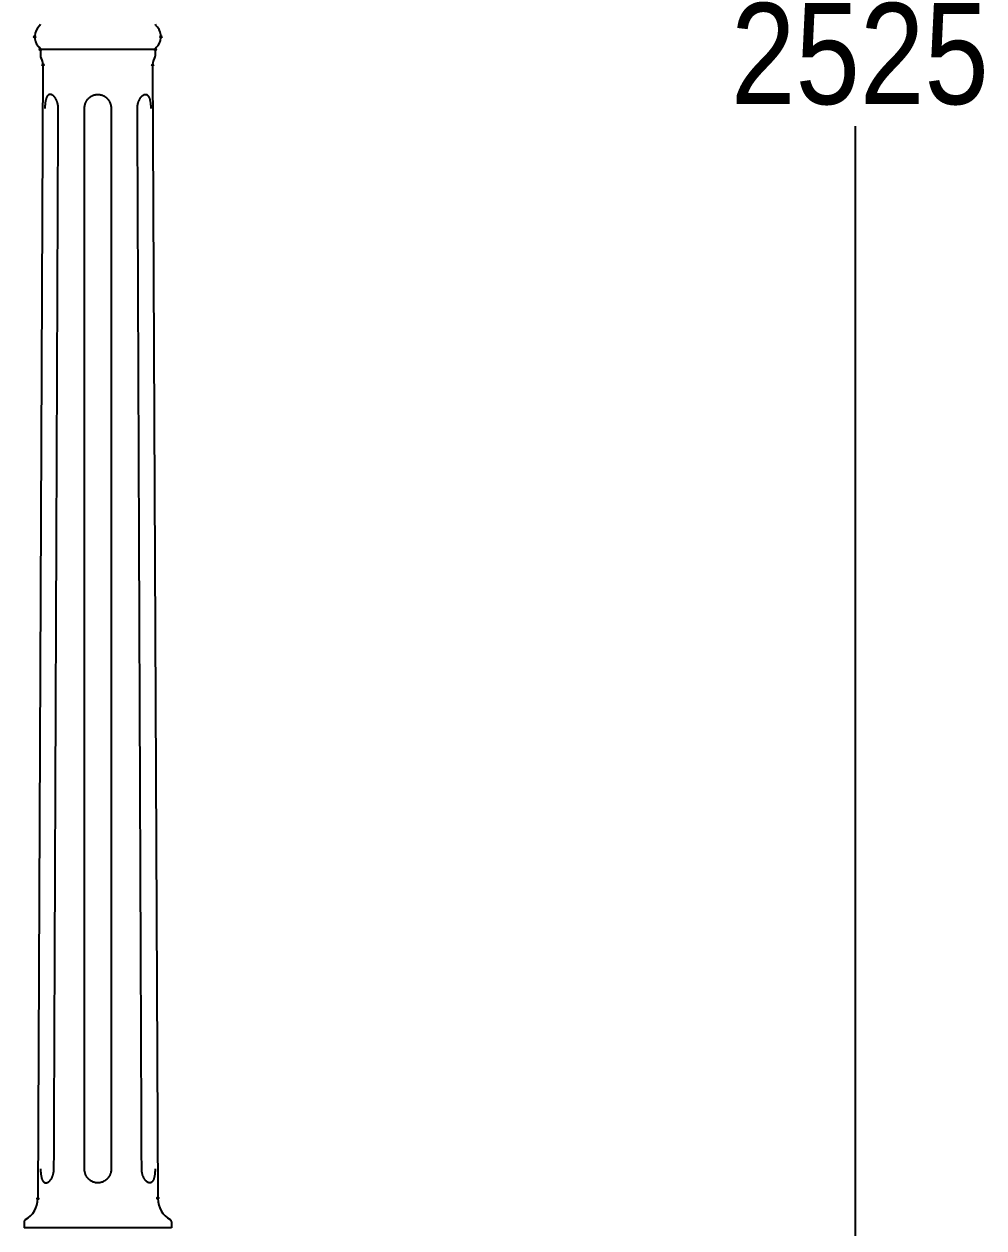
# Model space of a CAD drawing. Extents: x 0 to 191, y 0 to 344.
# Drawn here: x 34.9 to 107.5, y 90.7 to 181.9 of the extents above; entities that cross this region are included whole.
import ezdxf

# ---------------------------------------------------------------- set-up
doc = ezdxf.new("R2010")
doc.units = 0
doc.layers.add('LIVELLO_1', color=160, linetype='Continuous')
doc.styles.add('STD', font='txt')

# ---------------------------------------------------------------- blocks, each defined once
blk = doc.blocks.new('AI9-BLK1')
at = {"layer": 'LIVELLO_1', "color": 7}
for p, q in [((-51.049, 7.612), (-59.747, 7.612)), ((-59.747, 7.612), (-59.747, 7.113)), ((-51.049, 7.612), (-51.049, 7.113)), ((-59.552, 6.441), (-59.945, -79.426)), ((-51.249, 6.441), (-50.857, -79.426)), ((1.92, 1.816), (1.92, -151.506)), ((-60.983, -81.177), (-60.983, -81.643)), ((-49.82, -81.643), (-60.983, -81.643)), ((-49.82, -81.177), (-49.82, -81.643))]:
    blk.add_line(p, q, dxfattribs=at)
for centre, major_axis, ratio in [((-60.182, 8.575), (0.0604, 0), 0.973273), ((-50.618, 8.575), (0.0604, 0), 0.973273), ((-59.75, 7.612), (0.0022, -0.0622), 0.963364), ((-51.051, 7.612), (0.0014, -0.0622), 0.963752), ((-59.554, 6.446), (0.0022, -0.0622), 0.949523), ((-51.248, 6.441), (0.0599, 0), 0.980091), ((-50.858, -79.383), (0.0012, -0.062), 0.966484), ((-59.944, -79.426), (0.0599, 0), 0.948554)]:
    blk.add_ellipse(centre, major_axis=major_axis, ratio=ratio, dxfattribs=at)
for points, knots in [([(-59.811, 9.394), (-60.267, 8.992), (-60.306, 8.297), (-59.903, 7.845), (-59.877, 7.814), (-59.845, 7.783), (-59.811, 7.754)], [0, 0, 0, 0, 1, 1, 1, 2, 2, 2, 2]), ([(-50.986, 7.754), (-50.534, 8.155), (-50.495, 8.851), (-50.894, 9.303), (-50.924, 9.335), (-50.956, 9.367), (-50.986, 9.394)], [0, 0, 0, 0, 1, 1, 1, 2, 2, 2, 2]), ([(-58.399, 3.151), (-58.399, 3.192), (-58.399, 3.23), (-58.405, 3.272), (-58.405, 3.305), (-58.409, 3.341), (-58.414, 3.379), (-58.419, 3.408), (-58.424, 3.434), (-58.428, 3.46), (-58.437, 3.487), (-58.442, 3.51), (-58.446, 3.537), (-58.453, 3.556), (-58.456, 3.575), (-58.461, 3.594), (-58.467, 3.611), (-58.472, 3.63), (-58.481, 3.648), (-58.485, 3.667), (-58.492, 3.687), (-58.498, 3.705), (-58.505, 3.722), (-58.513, 3.737), (-58.52, 3.755), (-58.529, 3.775), (-58.537, 3.794), (-58.546, 3.806), (-58.554, 3.824), (-58.562, 3.843), (-58.571, 3.858), (-58.58, 3.874), (-58.591, 3.888), (-58.599, 3.903), (-58.606, 3.917), (-58.615, 3.932), (-58.626, 3.948), (-58.635, 3.96), (-58.643, 3.97), (-58.654, 3.984), (-58.663, 3.996), (-58.672, 4.01), (-58.682, 4.022), (-58.691, 4.032), (-58.702, 4.041), (-58.711, 4.051), (-58.719, 4.062), (-58.73, 4.074), (-58.739, 4.082), (-58.748, 4.091), (-58.758, 4.098), (-58.767, 4.107), (-58.775, 4.115), (-58.783, 4.122), (-58.793, 4.131), (-58.806, 4.138), (-58.812, 4.145), (-58.822, 4.15), (-58.831, 4.157), (-58.839, 4.162), (-58.85, 4.165), (-58.859, 4.17), (-58.866, 4.176), (-58.875, 4.181), (-58.888, 4.183), (-58.894, 4.189), (-58.903, 4.193), (-58.912, 4.193), (-58.919, 4.198), (-58.931, 4.203), (-58.937, 4.203), (-58.945, 4.207), (-58.955, 4.21), (-58.962, 4.21), (-58.974, 4.21), (-58.981, 4.212), (-58.981, 4.212), (-59.007, 4.212), (-59.007, 4.212), (-59.007, 4.212), (-59.029, 4.212), (-59.029, 4.212), (-59.038, 4.212), (-59.046, 4.21), (-59.053, 4.21), (-59.062, 4.207), (-59.071, 4.203), (-59.076, 4.203), (-59.085, 4.198), (-59.09, 4.193), (-59.101, 4.193), (-59.108, 4.189), (-59.115, 4.183), (-59.124, 4.181), (-59.129, 4.176), (-59.139, 4.17), (-59.147, 4.165), (-59.152, 4.162), (-59.157, 4.157), (-59.166, 4.15), (-59.176, 4.145), (-59.181, 4.138), (-59.186, 4.133), (-59.194, 4.122), (-59.2, 4.115), (-59.207, 4.107), (-59.211, 4.098), (-59.219, 4.091), (-59.225, 4.082), (-59.23, 4.074), (-59.239, 4.062), (-59.244, 4.051), (-59.25, 4.041), (-59.255, 4.032), (-59.262, 4.022), (-59.267, 4.01), (-59.274, 3.996), (-59.281, 3.984), (-59.287, 3.97), (-59.289, 3.96), (-59.295, 3.948), (-59.301, 3.932), (-59.306, 3.917), (-59.311, 3.903), (-59.316, 3.888), (-59.32, 3.874), (-59.322, 3.858), (-59.331, 3.841), (-59.334, 3.824), (-59.34, 3.806), (-59.341, 3.791), (-59.348, 3.775), (-59.35, 3.755), (-59.353, 3.737), (-59.359, 3.72), (-59.361, 3.703), (-59.365, 3.687), (-59.368, 3.667), (-59.37, 3.648), (-59.375, 3.63), (-59.375, 3.611), (-59.378, 3.594), (-59.378, 3.575), (-59.383, 3.556), (-59.383, 3.537), (-59.389, 3.51), (-59.392, 3.487), (-59.392, 3.46), (-59.396, 3.43), (-59.398, 3.408), (-59.402, 3.379), (-59.403, 3.341), (-59.403, 3.305), (-59.407, 3.272), (-59.407, 3.272), (-59.407, 3.151), (-59.407, 3.151)], [0, 0, 0, 0, 1, 1, 1, 2, 2, 2, 3, 3, 3, 4, 4, 4, 5, 5, 5, 6, 6, 6, 7, 7, 7, 8, 8, 8, 9, 9, 9, 10, 10, 10, 11, 11, 11, 12, 12, 12, 13, 13, 13, 14, 14, 14, 15, 15, 15, 16, 16, 16, 17, 17, 17, 18, 18, 18, 19, 19, 19, 20, 20, 20, 21, 21, 21, 22, 22, 22, 23, 23, 23, 24, 24, 24, 25, 25, 25, 26, 26, 26, 27, 27, 27, 28, 28, 28, 29, 29, 29, 30, 30, 30, 31, 31, 31, 32, 32, 32, 33, 33, 33, 34, 34, 34, 35, 35, 35, 36, 36, 36, 37, 37, 37, 38, 38, 38, 39, 39, 39, 40, 40, 40, 41, 41, 41, 42, 42, 42, 43, 43, 43, 44, 44, 44, 45, 45, 45, 46, 46, 46, 47, 47, 47, 48, 48, 48, 49, 49, 49, 50, 50, 50, 51, 51, 51, 52, 52, 52, 52]), ([(-56.407, 3.151), (-56.407, 3.187), (-56.405, 3.225), (-56.402, 3.261), (-56.4, 3.294), (-56.393, 3.33), (-56.388, 3.363), (-56.383, 3.385), (-56.377, 3.415), (-56.368, 3.441), (-56.363, 3.463), (-56.358, 3.489), (-56.349, 3.513), (-56.34, 3.529), (-56.334, 3.548), (-56.329, 3.567), (-56.321, 3.58), (-56.315, 3.599), (-56.307, 3.618), (-56.299, 3.634), (-56.29, 3.653), (-56.28, 3.667), (-56.271, 3.687), (-56.262, 3.705), (-56.252, 3.72), (-56.243, 3.737), (-56.233, 3.753), (-56.22, 3.769), (-56.209, 3.784), (-56.199, 3.801), (-56.186, 3.817), (-56.176, 3.832), (-56.165, 3.85), (-56.151, 3.862), (-56.137, 3.875), (-56.123, 3.891), (-56.112, 3.908), (-56.1, 3.917), (-56.086, 3.932), (-56.071, 3.944), (-56.057, 3.96), (-56.045, 3.969), (-56.031, 3.982), (-56.017, 3.994), (-56.002, 4.007), (-55.988, 4.015), (-55.973, 4.027), (-55.958, 4.036), (-55.944, 4.045), (-55.93, 4.057), (-55.916, 4.063), (-55.902, 4.074), (-55.888, 4.082), (-55.872, 4.091), (-55.854, 4.098), (-55.84, 4.107), (-55.826, 4.114), (-55.81, 4.119), (-55.796, 4.131), (-55.781, 4.136), (-55.768, 4.141), (-55.754, 4.148), (-55.739, 4.153), (-55.725, 4.157), (-55.711, 4.162), (-55.697, 4.165), (-55.685, 4.17), (-55.663, 4.176), (-55.644, 4.181), (-55.625, 4.186), (-55.604, 4.189), (-55.586, 4.193), (-55.564, 4.198), (-55.538, 4.203), (-55.51, 4.21), (-55.485, 4.21), (-55.457, 4.212), (-55.43, 4.212), (-55.402, 4.212)], [0, 0, 0, 0, 1, 1, 1, 2, 2, 2, 3, 3, 3, 4, 4, 4, 5, 5, 5, 6, 6, 6, 7, 7, 7, 8, 8, 8, 9, 9, 9, 10, 10, 10, 11, 11, 11, 12, 12, 12, 13, 13, 13, 14, 14, 14, 15, 15, 15, 16, 16, 16, 17, 17, 17, 18, 18, 18, 19, 19, 19, 20, 20, 20, 21, 21, 21, 22, 22, 22, 23, 23, 23, 24, 24, 24, 25, 25, 25, 26, 26, 26, 26]), ([(-55.402, 4.212), (-55.37, 4.212), (-55.341, 4.212), (-55.316, 4.21), (-55.289, 4.21), (-55.262, 4.203), (-55.236, 4.198), (-55.216, 4.193), (-55.197, 4.189), (-55.178, 4.186), (-55.156, 4.181), (-55.135, 4.176), (-55.115, 4.17), (-55.105, 4.165), (-55.09, 4.162), (-55.075, 4.157), (-55.061, 4.153), (-55.047, 4.148), (-55.033, 4.141), (-55.019, 4.136), (-55.004, 4.131), (-54.989, 4.119), (-54.976, 4.115), (-54.96, 4.107), (-54.947, 4.101), (-54.932, 4.091), (-54.915, 4.082), (-54.902, 4.074), (-54.888, 4.063), (-54.874, 4.058), (-54.859, 4.045), (-54.842, 4.036), (-54.827, 4.027), (-54.815, 4.017), (-54.802, 4.007), (-54.787, 3.996), (-54.773, 3.984), (-54.755, 3.97), (-54.745, 3.96), (-54.731, 3.944), (-54.716, 3.932), (-54.702, 3.92), (-54.689, 3.908), (-54.674, 3.891), (-54.664, 3.875), (-54.65, 3.862), (-54.639, 3.85), (-54.626, 3.832), (-54.616, 3.817), (-54.601, 3.801), (-54.591, 3.788), (-54.581, 3.769), (-54.568, 3.755), (-54.557, 3.737), (-54.549, 3.72), (-54.54, 3.705), (-54.527, 3.687), (-54.519, 3.667), (-54.51, 3.653), (-54.505, 3.634), (-54.494, 3.618), (-54.487, 3.599), (-54.48, 3.58), (-54.473, 3.567), (-54.466, 3.548), (-54.46, 3.529), (-54.455, 3.513), (-54.446, 3.489), (-54.441, 3.463), (-54.432, 3.441), (-54.423, 3.415), (-54.418, 3.391), (-54.413, 3.363), (-54.407, 3.334), (-54.4, 3.294), (-54.399, 3.261), (-54.395, 3.225), (-54.395, 3.187), (-54.395, 3.151)], [0, 0, 0, 0, 1, 1, 1, 2, 2, 2, 3, 3, 3, 4, 4, 4, 5, 5, 5, 6, 6, 6, 7, 7, 7, 8, 8, 8, 9, 9, 9, 10, 10, 10, 11, 11, 11, 12, 12, 12, 13, 13, 13, 14, 14, 14, 15, 15, 15, 16, 16, 16, 17, 17, 17, 18, 18, 18, 19, 19, 19, 20, 20, 20, 21, 21, 21, 22, 22, 22, 23, 23, 23, 24, 24, 24, 25, 25, 25, 26, 26, 26, 26]), ([(-52.4, 3.151), (-52.4, 3.192), (-52.4, 3.23), (-52.397, 3.272), (-52.393, 3.305), (-52.392, 3.341), (-52.386, 3.379), (-52.383, 3.408), (-52.374, 3.434), (-52.369, 3.46), (-52.368, 3.487), (-52.358, 3.513), (-52.353, 3.537), (-52.349, 3.556), (-52.341, 3.575), (-52.339, 3.594), (-52.334, 3.611), (-52.329, 3.63), (-52.321, 3.648), (-52.314, 3.667), (-52.309, 3.687), (-52.302, 3.705), (-52.295, 3.722), (-52.287, 3.741), (-52.277, 3.762), (-52.272, 3.775), (-52.263, 3.794), (-52.255, 3.808), (-52.247, 3.824), (-52.238, 3.843), (-52.229, 3.858), (-52.221, 3.874), (-52.213, 3.888), (-52.201, 3.903), (-52.194, 3.917), (-52.185, 3.932), (-52.174, 3.948), (-52.166, 3.96), (-52.157, 3.97), (-52.148, 3.984), (-52.137, 3.996), (-52.129, 4.01), (-52.118, 4.022), (-52.109, 4.032), (-52.1, 4.041), (-52.093, 4.051), (-52.081, 4.062), (-52.074, 4.074), (-52.061, 4.082), (-52.053, 4.091), (-52.046, 4.098), (-52.034, 4.107), (-52.026, 4.115), (-52.017, 4.122), (-52.007, 4.131), (-51.998, 4.136), (-51.989, 4.145), (-51.98, 4.15), (-51.97, 4.157), (-51.961, 4.162), (-51.953, 4.165), (-51.941, 4.17), (-51.936, 4.176), (-51.926, 4.181), (-51.916, 4.183), (-51.908, 4.189), (-51.897, 4.193), (-51.889, 4.193), (-51.879, 4.198), (-51.872, 4.203), (-51.864, 4.203), (-51.853, 4.207), (-51.844, 4.21), (-51.839, 4.21), (-51.83, 4.21), (-51.821, 4.212), (-51.821, 4.212), (-51.796, 4.212), (-51.796, 4.212), (-51.796, 4.212), (-51.772, 4.212), (-51.772, 4.212), (-51.759, 4.212), (-51.754, 4.21), (-51.749, 4.21), (-51.738, 4.207), (-51.729, 4.203), (-51.724, 4.203), (-51.712, 4.198), (-51.707, 4.193), (-51.699, 4.193), (-51.692, 4.189), (-51.685, 4.183), (-51.677, 4.181), (-51.668, 4.176), (-51.662, 4.17), (-51.657, 4.165), (-51.648, 4.162), (-51.643, 4.157), (-51.634, 4.15), (-51.629, 4.145), (-51.62, 4.136), (-51.614, 4.131), (-51.606, 4.122), (-51.601, 4.115), (-51.595, 4.107), (-51.586, 4.098), (-51.581, 4.091), (-51.576, 4.082), (-51.567, 4.074), (-51.565, 4.062), (-51.557, 4.051), (-51.551, 4.041), (-51.546, 4.032), (-51.539, 4.022), (-51.533, 4.01), (-51.528, 3.996), (-51.52, 3.984), (-51.513, 3.97), (-51.512, 3.96), (-51.505, 3.948), (-51.5, 3.932), (-51.495, 3.917), (-51.489, 3.903), (-51.484, 3.888), (-51.48, 3.874), (-51.475, 3.858), (-51.471, 3.841), (-51.466, 3.824), (-51.464, 3.806), (-51.459, 3.791), (-51.452, 3.775), (-51.451, 3.755), (-51.447, 3.737), (-51.445, 3.72), (-51.438, 3.703), (-51.436, 3.682), (-51.433, 3.667), (-51.431, 3.648), (-51.427, 3.63), (-51.426, 3.611), (-51.422, 3.594), (-51.419, 3.575), (-51.417, 3.556), (-51.417, 3.537), (-51.412, 3.51), (-51.412, 3.487), (-51.408, 3.46), (-51.404, 3.43), (-51.402, 3.408), (-51.399, 3.379), (-51.399, 3.341), (-51.397, 3.305), (-51.397, 3.272), (-51.397, 3.272), (-51.397, 3.151), (-51.397, 3.151)], [0, 0, 0, 0, 1, 1, 1, 2, 2, 2, 3, 3, 3, 4, 4, 4, 5, 5, 5, 6, 6, 6, 7, 7, 7, 8, 8, 8, 9, 9, 9, 10, 10, 10, 11, 11, 11, 12, 12, 12, 13, 13, 13, 14, 14, 14, 15, 15, 15, 16, 16, 16, 17, 17, 17, 18, 18, 18, 19, 19, 19, 20, 20, 20, 21, 21, 21, 22, 22, 22, 23, 23, 23, 24, 24, 24, 25, 25, 25, 26, 26, 26, 27, 27, 27, 28, 28, 28, 29, 29, 29, 30, 30, 30, 31, 31, 31, 32, 32, 32, 33, 33, 33, 34, 34, 34, 35, 35, 35, 36, 36, 36, 37, 37, 37, 38, 38, 38, 39, 39, 39, 40, 40, 40, 41, 41, 41, 42, 42, 42, 43, 43, 43, 44, 44, 44, 45, 45, 45, 46, 46, 46, 47, 47, 47, 48, 48, 48, 49, 49, 49, 50, 50, 50, 51, 51, 51, 52, 52, 52, 52]), ([(-58.721, -77.17), (-58.668, -63.783), (-58.613, -50.396), (-58.562, -37.009), (-58.505, -23.623), (-58.453, -10.234), (-58.399, 3.151)], [0, 0, 0, 0, 1, 1, 1, 2, 2, 2, 2]), ([(-56.41, -77.17), (-56.41, -77.17), (-56.41, -37.009), (-56.41, -37.009), (-56.407, -23.623), (-56.407, -10.234), (-56.407, 3.151)], [0, 0, 0, 0, 1, 1, 1, 2, 2, 2, 2]), ([(-54.395, 3.151), (-54.395, -10.234), (-54.394, -23.623), (-54.394, -37.009), (-54.39, -50.396), (-54.39, -63.783), (-54.39, -77.17)], [0, 0, 0, 0, 1, 1, 1, 2, 2, 2, 2]), ([(-52.079, -77.17), (-52.134, -63.783), (-52.185, -50.396), (-52.242, -37.009), (-52.295, -23.623), (-52.348, -10.234), (-52.4, 3.151)], [0, 0, 0, 0, 1, 1, 1, 2, 2, 2, 2]), ([(-59.734, -77.17), (-59.734, -77.209), (-59.734, -77.249), (-59.73, -77.287), (-59.73, -77.323), (-59.728, -77.361), (-59.728, -77.394), (-59.724, -77.423), (-59.722, -77.451), (-59.719, -77.48), (-59.716, -77.504), (-59.716, -77.53), (-59.71, -77.556), (-59.71, -77.577), (-59.709, -77.594), (-59.705, -77.611), (-59.702, -77.63), (-59.7, -77.651), (-59.697, -77.668), (-59.697, -77.685), (-59.691, -77.703), (-59.69, -77.725), (-59.682, -77.743), (-59.68, -77.76), (-59.677, -77.777), (-59.671, -77.792), (-59.67, -77.811), (-59.666, -77.825), (-59.661, -77.842), (-59.656, -77.856), (-59.653, -77.879), (-59.646, -77.889), (-59.641, -77.904), (-59.638, -77.917), (-59.633, -77.931), (-59.628, -77.948), (-59.622, -77.963), (-59.615, -77.975), (-59.613, -77.987), (-59.608, -78), (-59.599, -78.012), (-59.594, -78.025), (-59.589, -78.037), (-59.582, -78.046), (-59.576, -78.058), (-59.571, -78.067), (-59.562, -78.077), (-59.56, -78.089), (-59.552, -78.099), (-59.546, -78.108), (-59.541, -78.113), (-59.532, -78.118), (-59.527, -78.129), (-59.521, -78.137), (-59.513, -78.146), (-59.503, -78.153), (-59.498, -78.156), (-59.493, -78.167), (-59.484, -78.174), (-59.476, -78.176), (-59.471, -78.186), (-59.463, -78.188), (-59.456, -78.193), (-59.449, -78.2), (-59.44, -78.203), (-59.435, -78.205), (-59.426, -78.208), (-59.42, -78.212), (-59.408, -78.215), (-59.403, -78.219), (-59.396, -78.22), (-59.383, -78.22), (-59.378, -78.224), (-59.37, -78.226), (-59.361, -78.226), (-59.353, -78.226), (-59.345, -78.226), (-59.336, -78.231), (-59.329, -78.231), (-59.32, -78.231), (-59.311, -78.226), (-59.302, -78.226), (-59.295, -78.226), (-59.287, -78.226), (-59.277, -78.224), (-59.269, -78.22), (-59.258, -78.22), (-59.25, -78.219), (-59.242, -78.215), (-59.235, -78.212), (-59.225, -78.208), (-59.216, -78.205), (-59.207, -78.2), (-59.196, -78.196), (-59.188, -78.191), (-59.181, -78.188), (-59.171, -78.181), (-59.161, -78.176), (-59.152, -78.174), (-59.144, -78.167), (-59.132, -78.156), (-59.124, -78.149), (-59.115, -78.144), (-59.105, -78.134), (-59.095, -78.129), (-59.087, -78.118), (-59.076, -78.113), (-59.068, -78.105), (-59.06, -78.096), (-59.051, -78.084), (-59.041, -78.077), (-59.029, -78.065), (-59.021, -78.055), (-59.009, -78.046), (-59.001, -78.034), (-58.994, -78.022), (-58.981, -78.008), (-58.974, -78), (-58.965, -77.987), (-58.955, -77.972), (-58.947, -77.96), (-58.937, -77.948), (-58.931, -77.931), (-58.919, -77.917), (-58.912, -77.904), (-58.903, -77.889), (-58.894, -77.873), (-58.888, -77.856), (-58.879, -77.842), (-58.869, -77.825), (-58.861, -77.81), (-58.854, -77.792), (-58.847, -77.775), (-58.839, -77.76), (-58.831, -77.743), (-58.825, -77.725), (-58.817, -77.703), (-58.812, -77.685), (-58.806, -77.668), (-58.797, -77.651), (-58.792, -77.63), (-58.787, -77.611), (-58.78, -77.594), (-58.778, -77.577), (-58.769, -77.556), (-58.767, -77.53), (-58.758, -77.504), (-58.753, -77.48), (-58.748, -77.452), (-58.741, -77.423), (-58.739, -77.397), (-58.734, -77.361), (-58.73, -77.323), (-58.726, -77.291), (-58.721, -77.249), (-58.721, -77.209), (-58.721, -77.17)], [0, 0, 0, 0, 1, 1, 1, 2, 2, 2, 3, 3, 3, 4, 4, 4, 5, 5, 5, 6, 6, 6, 7, 7, 7, 8, 8, 8, 9, 9, 9, 10, 10, 10, 11, 11, 11, 12, 12, 12, 13, 13, 13, 14, 14, 14, 15, 15, 15, 16, 16, 16, 17, 17, 17, 18, 18, 18, 19, 19, 19, 20, 20, 20, 21, 21, 21, 22, 22, 22, 23, 23, 23, 24, 24, 24, 25, 25, 25, 26, 26, 26, 27, 27, 27, 28, 28, 28, 29, 29, 29, 30, 30, 30, 31, 31, 31, 32, 32, 32, 33, 33, 33, 34, 34, 34, 35, 35, 35, 36, 36, 36, 37, 37, 37, 38, 38, 38, 39, 39, 39, 40, 40, 40, 41, 41, 41, 42, 42, 42, 43, 43, 43, 44, 44, 44, 45, 45, 45, 46, 46, 46, 47, 47, 47, 48, 48, 48, 49, 49, 49, 50, 50, 50, 51, 51, 51, 52, 52, 52, 52]), ([(-55.402, -78.231), (-55.43, -78.226), (-55.457, -78.226), (-55.488, -78.226), (-55.513, -78.224), (-55.542, -78.22), (-55.567, -78.215), (-55.586, -78.212), (-55.609, -78.205), (-55.628, -78.203), (-55.648, -78.2), (-55.667, -78.191), (-55.687, -78.188), (-55.704, -78.181), (-55.718, -78.176), (-55.731, -78.174), (-55.744, -78.167), (-55.759, -78.164), (-55.771, -78.156), (-55.787, -78.149), (-55.801, -78.144), (-55.815, -78.134), (-55.831, -78.129), (-55.845, -78.124), (-55.859, -78.113), (-55.874, -78.108), (-55.891, -78.099), (-55.906, -78.089), (-55.918, -78.079), (-55.936, -78.072), (-55.946, -78.062), (-55.964, -78.051), (-55.978, -78.043), (-55.992, -78.034), (-56.002, -78.022), (-56.019, -78.008), (-56.031, -78), (-56.047, -77.987), (-56.057, -77.975), (-56.071, -77.963), (-56.086, -77.951), (-56.1, -77.934), (-56.114, -77.923), (-56.125, -77.911), (-56.139, -77.896), (-56.151, -77.88), (-56.165, -77.868), (-56.176, -77.851), (-56.186, -77.837), (-56.201, -77.822), (-56.213, -77.806), (-56.223, -77.787), (-56.233, -77.775), (-56.243, -77.758), (-56.253, -77.743), (-56.266, -77.725), (-56.273, -77.703), (-56.285, -77.685), (-56.292, -77.672), (-56.301, -77.653), (-56.307, -77.637), (-56.319, -77.618), (-56.324, -77.601), (-56.333, -77.585), (-56.338, -77.565), (-56.344, -77.548), (-56.352, -77.53), (-56.359, -77.51), (-56.366, -77.482), (-56.371, -77.456), (-56.379, -77.435), (-56.386, -77.406), (-56.391, -77.378), (-56.396, -77.347), (-56.402, -77.315), (-56.407, -77.282), (-56.41, -77.244), (-56.41, -77.208), (-56.41, -77.17)], [0, 0, 0, 0, 1, 1, 1, 2, 2, 2, 3, 3, 3, 4, 4, 4, 5, 5, 5, 6, 6, 6, 7, 7, 7, 8, 8, 8, 9, 9, 9, 10, 10, 10, 11, 11, 11, 12, 12, 12, 13, 13, 13, 14, 14, 14, 15, 15, 15, 16, 16, 16, 17, 17, 17, 18, 18, 18, 19, 19, 19, 20, 20, 20, 21, 21, 21, 22, 22, 22, 23, 23, 23, 24, 24, 24, 25, 25, 25, 26, 26, 26, 26]), ([(-54.39, -77.17), (-54.39, -77.208), (-54.394, -77.244), (-54.395, -77.282), (-54.399, -77.315), (-54.404, -77.347), (-54.409, -77.382), (-54.414, -77.406), (-54.423, -77.435), (-54.427, -77.458), (-54.434, -77.482), (-54.443, -77.51), (-54.451, -77.532), (-54.457, -77.549), (-54.463, -77.565), (-54.471, -77.585), (-54.476, -77.604), (-54.485, -77.618), (-54.49, -77.637), (-54.5, -77.656), (-54.508, -77.672), (-54.519, -77.689), (-54.527, -77.708), (-54.538, -77.725), (-54.547, -77.743), (-54.557, -77.758), (-54.568, -77.775), (-54.581, -77.791), (-54.591, -77.806), (-54.601, -77.822), (-54.614, -77.837), (-54.626, -77.851), (-54.639, -77.868), (-54.65, -77.88), (-54.664, -77.896), (-54.674, -77.911), (-54.689, -77.925), (-54.702, -77.934), (-54.716, -77.951), (-54.729, -77.963), (-54.739, -77.975), (-54.755, -77.987), (-54.768, -78), (-54.783, -78.008), (-54.795, -78.022), (-54.812, -78.034), (-54.826, -78.043), (-54.84, -78.051), (-54.854, -78.062), (-54.869, -78.072), (-54.884, -78.079), (-54.895, -78.089), (-54.909, -78.099), (-54.923, -78.108), (-54.941, -78.113), (-54.955, -78.124), (-54.969, -78.129), (-54.985, -78.134), (-54.999, -78.144), (-55.013, -78.149), (-55.029, -78.156), (-55.043, -78.164), (-55.058, -78.167), (-55.072, -78.174), (-55.085, -78.176), (-55.1, -78.181), (-55.114, -78.188), (-55.134, -78.191), (-55.153, -78.2), (-55.173, -78.203), (-55.191, -78.205), (-55.215, -78.212), (-55.234, -78.215), (-55.262, -78.22), (-55.287, -78.224), (-55.312, -78.226), (-55.341, -78.226), (-55.37, -78.226), (-55.402, -78.231)], [0, 0, 0, 0, 1, 1, 1, 2, 2, 2, 3, 3, 3, 4, 4, 4, 5, 5, 5, 6, 6, 6, 7, 7, 7, 8, 8, 8, 9, 9, 9, 10, 10, 10, 11, 11, 11, 12, 12, 12, 13, 13, 13, 14, 14, 14, 15, 15, 15, 16, 16, 16, 17, 17, 17, 18, 18, 18, 19, 19, 19, 20, 20, 20, 21, 21, 21, 22, 22, 22, 23, 23, 23, 24, 24, 24, 25, 25, 25, 26, 26, 26, 26]), ([(-51.067, -77.17), (-51.067, -77.209), (-51.067, -77.249), (-51.07, -77.287), (-51.072, -77.323), (-51.072, -77.361), (-51.075, -77.394), (-51.075, -77.423), (-51.078, -77.451), (-51.081, -77.477), (-51.085, -77.504), (-51.085, -77.53), (-51.09, -77.556), (-51.092, -77.577), (-51.092, -77.594), (-51.095, -77.611), (-51.097, -77.63), (-51.1, -77.651), (-51.104, -77.668), (-51.106, -77.685), (-51.109, -77.703), (-51.111, -77.718), (-51.115, -77.739), (-51.12, -77.758), (-51.124, -77.775), (-51.129, -77.792), (-51.131, -77.81), (-51.137, -77.825), (-51.139, -77.839), (-51.143, -77.856), (-51.152, -77.873), (-51.154, -77.889), (-51.159, -77.904), (-51.162, -77.917), (-51.168, -77.931), (-51.173, -77.948), (-51.178, -77.963), (-51.183, -77.972), (-51.188, -77.987), (-51.196, -78), (-51.198, -78.008), (-51.205, -78.025), (-51.212, -78.037), (-51.217, -78.046), (-51.225, -78.055), (-51.23, -78.065), (-51.235, -78.077), (-51.244, -78.089), (-51.249, -78.099), (-51.254, -78.108), (-51.259, -78.113), (-51.269, -78.118), (-51.274, -78.129), (-51.279, -78.137), (-51.287, -78.144), (-51.293, -78.153), (-51.299, -78.156), (-51.307, -78.167), (-51.316, -78.174), (-51.325, -78.176), (-51.33, -78.186), (-51.338, -78.188), (-51.344, -78.191), (-51.351, -78.196), (-51.36, -78.203), (-51.369, -78.205), (-51.375, -78.208), (-51.383, -78.212), (-51.388, -78.215), (-51.399, -78.219), (-51.404, -78.22), (-51.413, -78.22), (-51.422, -78.224), (-51.431, -78.226), (-51.436, -78.226), (-51.447, -78.226), (-51.456, -78.226), (-51.464, -78.231), (-51.471, -78.231), (-51.48, -78.231), (-51.489, -78.226), (-51.498, -78.226), (-51.505, -78.226), (-51.513, -78.226), (-51.523, -78.224), (-51.532, -78.22), (-51.539, -78.22), (-51.551, -78.219), (-51.558, -78.215), (-51.567, -78.212), (-51.576, -78.208), (-51.584, -78.205), (-51.595, -78.2), (-51.604, -78.196), (-51.613, -78.191), (-51.62, -78.188), (-51.633, -78.181), (-51.639, -78.176), (-51.648, -78.174), (-51.659, -78.167), (-51.668, -78.156), (-51.677, -78.149), (-51.687, -78.144), (-51.696, -78.137), (-51.705, -78.129), (-51.712, -78.118), (-51.724, -78.113), (-51.733, -78.105), (-51.74, -78.096), (-51.752, -78.084), (-51.759, -78.077), (-51.772, -78.065), (-51.779, -78.055), (-51.788, -78.046), (-51.796, -78.037), (-51.807, -78.025), (-51.816, -78.008), (-51.827, -78), (-51.835, -77.987), (-51.844, -77.972), (-51.853, -77.963), (-51.86, -77.948), (-51.872, -77.931), (-51.879, -77.917), (-51.889, -77.904), (-51.897, -77.889), (-51.906, -77.873), (-51.913, -77.856), (-51.922, -77.842), (-51.933, -77.825), (-51.94, -77.811), (-51.945, -77.792), (-51.953, -77.775), (-51.961, -77.76), (-51.97, -77.743), (-51.975, -77.725), (-51.984, -77.703), (-51.989, -77.685), (-51.998, -77.668), (-52.004, -77.651), (-52.009, -77.63), (-52.014, -77.611), (-52.021, -77.594), (-52.026, -77.577), (-52.028, -77.556), (-52.037, -77.53), (-52.042, -77.504), (-52.047, -77.48), (-52.053, -77.452), (-52.06, -77.423), (-52.061, -77.397), (-52.066, -77.361), (-52.074, -77.323), (-52.076, -77.291), (-52.079, -77.249), (-52.079, -77.209), (-52.079, -77.17)], [0, 0, 0, 0, 1, 1, 1, 2, 2, 2, 3, 3, 3, 4, 4, 4, 5, 5, 5, 6, 6, 6, 7, 7, 7, 8, 8, 8, 9, 9, 9, 10, 10, 10, 11, 11, 11, 12, 12, 12, 13, 13, 13, 14, 14, 14, 15, 15, 15, 16, 16, 16, 17, 17, 17, 18, 18, 18, 19, 19, 19, 20, 20, 20, 21, 21, 21, 22, 22, 22, 23, 23, 23, 24, 24, 24, 25, 25, 25, 26, 26, 26, 27, 27, 27, 28, 28, 28, 29, 29, 29, 30, 30, 30, 31, 31, 31, 32, 32, 32, 33, 33, 33, 34, 34, 34, 35, 35, 35, 36, 36, 36, 37, 37, 37, 38, 38, 38, 39, 39, 39, 40, 40, 40, 41, 41, 41, 42, 42, 42, 43, 43, 43, 44, 44, 44, 45, 45, 45, 46, 46, 46, 47, 47, 47, 48, 48, 48, 49, 49, 49, 50, 50, 50, 51, 51, 51, 52, 52, 52, 52])]:
    blk.add_open_spline(points, degree=3, knots=knots, dxfattribs=at)
for points in [[(-59.811, 9.394), (-59.772, 9.432), (-59.747, 9.484), (-59.747, 9.539)], [(-51.049, 9.539), (-51.049, 9.484), (-51.028, 9.432), (-50.986, 9.394)], [(-59.747, 7.612), (-59.747, 7.667), (-59.772, 7.715), (-59.811, 7.754)], [(-50.986, 7.754), (-51.028, 7.715), (-51.049, 7.667), (-51.049, 7.612)], [(-59.747, 7.113), (-59.747, 7.077), (-59.737, 7.039), (-59.716, 7.006)], [(-59.552, 6.441), (-59.552, 6.644), (-59.609, 6.839), (-59.716, 7.006)], [(-51.085, 7.006), (-51.191, 6.839), (-51.249, 6.644), (-51.249, 6.441)], [(-51.085, 7.006), (-51.063, 7.039), (-51.049, 7.077), (-51.049, 7.113)], [(-60.882, -81.006), (-60.306, -80.691), (-59.945, -80.085), (-59.945, -79.426)], [(-50.857, -79.426), (-50.855, -80.085), (-50.497, -80.691), (-49.92, -81.006)], [(-60.882, -81.006), (-60.944, -81.044), (-60.983, -81.108), (-60.983, -81.177)], [(-49.82, -81.177), (-49.82, -81.108), (-49.86, -81.044), (-49.92, -81.006)]]:
    blk.add_open_spline(points, degree=3, dxfattribs=at)
at = {"layer": 'LIVELLO_1', "color": 7, "insert": (-7.466, 11.135), "char_height": 7.65878, "attachment_point": 1, "style": 'STD'}
blk.add_mtext('\\fArial Narrow|b0|i0;\\H7.6588;\\C7;2525', dxfattribs=at)

msp = doc.modelspace()

# ---------------------------------------------------------------- block references
at = {"layer": 'LIVELLO_1', "color": 7}
msp.add_blockref('AI9-BLK1', (95.846002, 172.367257), dxfattribs=at)

doc.saveas('drawing.dxf')
